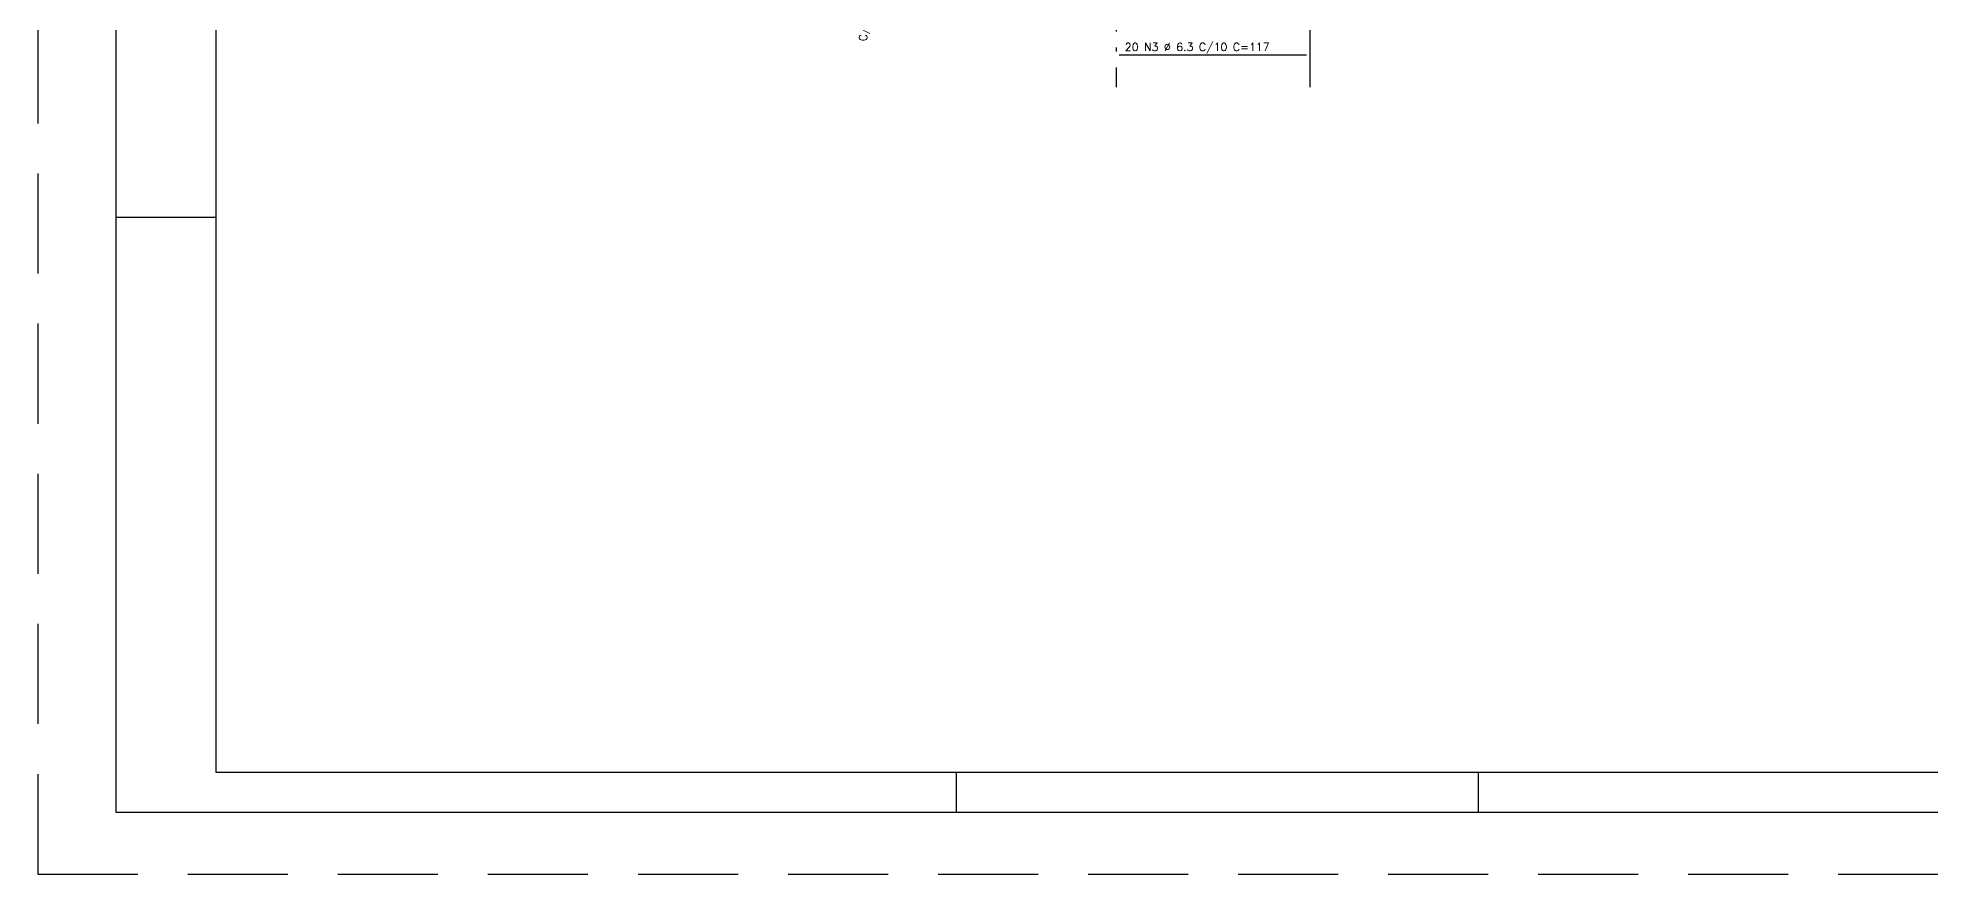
# Model space of a CAD drawing. Extents: x -28 to 86, y -2 to 61.
# Drawn here: x -28.05 to 19.24, y -1.55 to 19.34 of the extents above; entities that cross this region are included whole.
import ezdxf

# ---------------------------------------------------------------- set-up
doc = ezdxf.new("R2010")
doc.units = 0
doc.header["$MEASUREMENT"] = 0
doc.linetypes.add('ESTILO_TQS_0004', pattern=[3.3, 2, -0.4, 0.05, -0.4, 0.05, -0.4])
doc.linetypes.add('HIDDEN', pattern=[0.375, 0.25, -0.125])
doc.layers.get('0').update_dxf_attribs({"linetype": 'CONTINUOUS'})
doc.layers.get('Defpoints').update_dxf_attribs({"linetype": 'CONTINUOUS'})
for name, color, linetype in [('ARQ_FOLHA', 7, 'CONTINUOUS'), ('PENA_01', 1, 'CONTINUOUS'), ('PENA_03', 3, 'CONTINUOUS'), ('PENA_05', 5, 'CONTINUOUS')]:
    doc.layers.add(name, color=color, linetype=linetype)
doc.styles.get("Standard").update_dxf_attribs({"font": 'ROMANS.SHX'})

# ---------------------------------------------------------------- blocks, each defined once
blk = doc.blocks.new('FOLHA A1+1 - 1102 X 594')
at = {"layer": 'ARQ_FOLHA', "color": 1}
for p, q in [((-1077, 148.5), (-1102, 148.5)), ((-892, 10), (-892, 0)), ((-761.5, 10), (-761.5, 0))]:
    blk.add_line(p, q, dxfattribs=at)
for points in [[(-1102, 0), (0, 0), (0, 594), (-1102, 594)], [(-1077, 10), (-10, 10), (-10, 584), (-1077, 584)]]:
    blk.add_lwpolyline(points, close=True, dxfattribs=at)
at = {"layer": 'Defpoints', "color": 8, "linetype": 'HIDDEN', "ltscale": 100}
blk.add_lwpolyline([(-1121.5, 609.5), (-1121.5, -15.5), (19.5, -15.5), (19.5, 609.5)], close=True, dxfattribs=at)
blk = doc.blocks.new('*U24')
blk.add_blockref('FOLHA A1+1 - 1102 X 594', (0, 0))

msp = doc.modelspace()

# ---------------------------------------------------------------- linework, layer by layer
at = {"layer": 'PENA_01', "linetype": 'ESTILO_TQS_0004'}
for p, q in [((3.737, 29.878), (3.737, 18.108)), ((-1.103, 28.798), (-1.103, 18.108))]:
    msp.add_line(p, q, dxfattribs=at)
at = {"layer": 'PENA_05', "linetype": 'Continuous'}
msp.add_line((-1.023, 18.91), (3.657, 18.91), dxfattribs=at)

# ---------------------------------------------------------------- block references
at = {"xscale": 0.09999999999999938, "yscale": 0.09999999999999938, "zscale": 0.09999999999999938}
msp.add_blockref('*U24', (84.1, 0), dxfattribs=at)

# ---------------------------------------------------------------- texts
at = {"layer": 'PENA_03', "linetype": 'Continuous'}
msp.add_text('C/10 C=345', height=0.2, rotation=90, dxfattribs=at).set_placement((-7.323, 19.25))
msp.add_text('20 N3 %%c 6.3 C/10 C=117', height=0.2, dxfattribs=at).set_placement((-0.883, 19.01))

doc.saveas('drawing.dxf')
